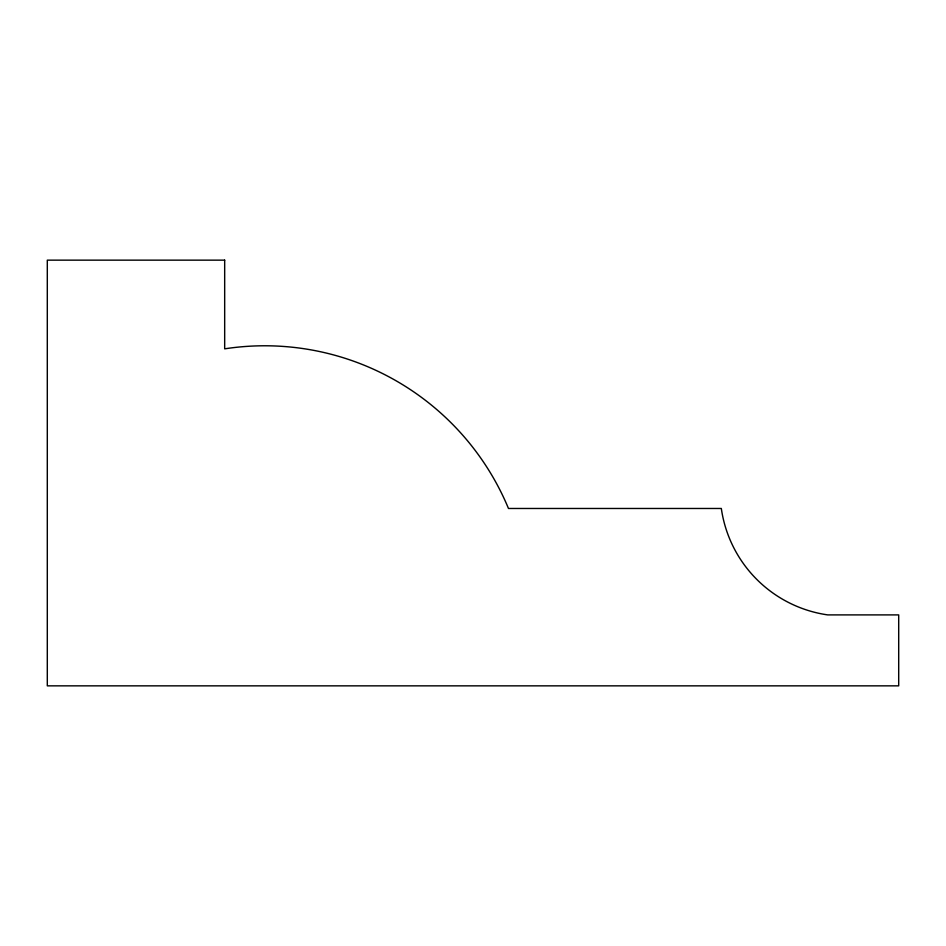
<?xml version="1.0" encoding="UTF-8"?>
<svg xmlns="http://www.w3.org/2000/svg" width="946" height="946" viewBox="0 0 946 946"><rect width="100%" height="100%" fill="white"/><g stroke="black" fill="none" stroke-linecap="round" stroke-linejoin="round"><path stroke-width="1.42" d="M224.675 260.15L47.3 260.15L47.3 685.85L898.7 685.85L898.7 614.9L827.75 614.9A125.428 125.428 0 0 1 721.325 508.475L508.475 508.475A263.922 263.922 0 0 0 224.675 348.838L224.675 260.15"/></g></svg>
